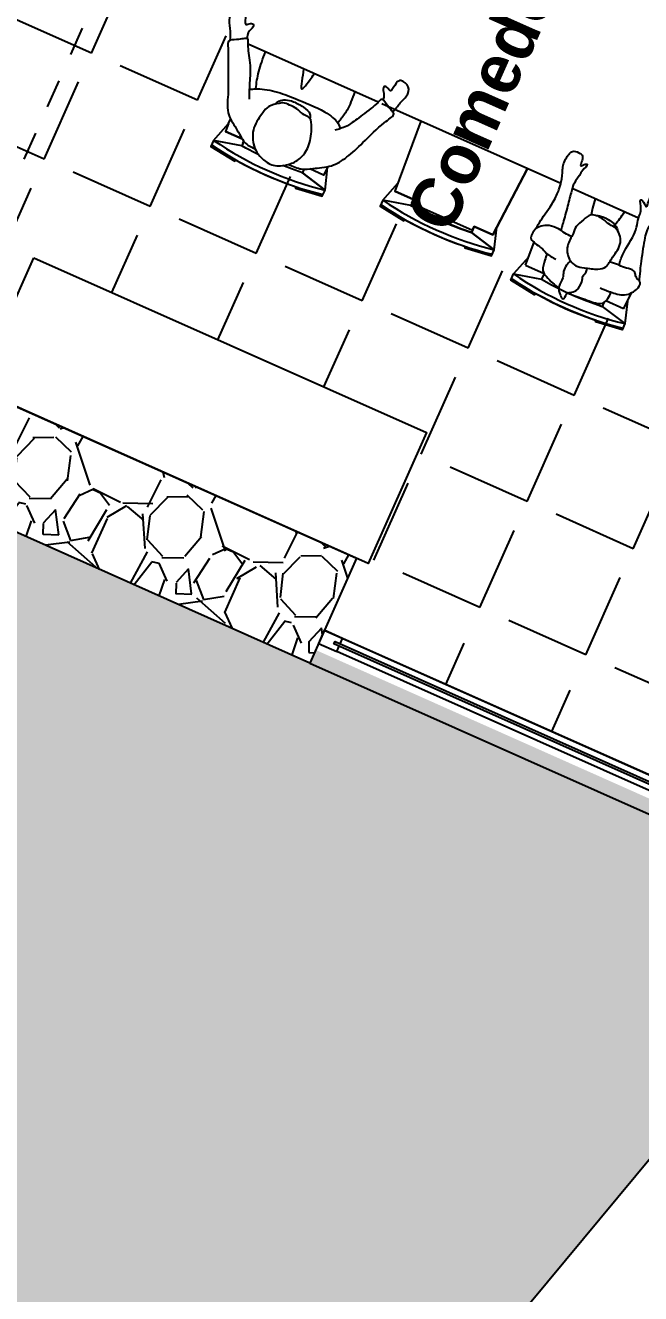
# Model space of a CAD drawing. Header units: millimetres. Extents: x 525387 to 527545, y 2235066 to 2235448.
# Drawn here: x 525549.319 to 525551.466, y 2235244.598 to 2235249.022 of the extents above; entities that cross this region are included whole.
import ezdxf

# ---------------------------------------------------------------- set-up
doc = ezdxf.new("R2010")
doc.units = ezdxf.units.MM
doc.linetypes.add('CONTINUA', pattern=[0])
doc.linetypes.add('JIS_02_1.0', pattern=[2, 1, -1])
for name, color, linetype in [('auxiliar', 6, 'Continuous'), ('muebles', 2, 'Continuous'), ('pie de plano', 7, 'Continuous'), ('PISOS', 7, 'Continuous'), ('ventanas', 3, 'Continuous')]:
    doc.layers.add(name, color=color, linetype=linetype)
doc.layers.add('jardin', color=72, linetype='Continuous', lineweight=5)
doc.layers.add('muro', color=5, linetype='Continuous', lineweight=35)
doc.styles.add('ARIAL', font='ariali.ttf')

# ---------------------------------------------------------------- blocks, each defined once
blk = doc.blocks.new('CAB 5 REC')
at = {"layer": 'muro', "linetype": 'Continuous', "lineweight": -3}
h = blk.add_hatch(dxfattribs=at)
h.set_pattern_fill('GRAVEL', color=41, scale=0.02)
h.set_pattern_definition([(228.0127875, (-1387.913934386743, -52.61319671105593), (-4.064000000319163, -4.571999999716358), [0.06834428800000002, -6.766096727913001]), (184.969741, (-1387.959654386737, -52.66399671090767), (6.095999997588102, 0.5080000289395848), [0.1172809439999997, -11.61080977870476]), (132.5104471, (-1388.076494386711, -52.67415671097115), (5.080000002145499, -5.587999998049193), [0.08269630400000003, -8.18694455882]), (267.273689, (-1388.274614386726, -52.80115671083331), (0.508000001063945, 10.15999999994663), [0.1068009039999997, -10.57328748514756]), (292.83365418, (-1388.279694386758, -52.90783671103418), (-2.540000000212682, 6.095999999911093), [0.1047267399999997, -10.36796154906876]), (357.2736889999999, (-1388.239054386737, -53.00435671070591), (-10.15999999994663, 0.5080000010639457), [0.1068009039999997, -10.57328748514756]), (37.69424047, (-1388.132374386711, -53.00943671073765), (-6.60399999970718, -5.080000000380084), [0.141238732, -13.9826230628494]), (72.25532837, (-1388.020614386711, -52.92307671066374), (3.556000000955859, 11.17599999969577), [0.133343904, -13.201051320381]), (121.42956562, (-1387.979974386748, -52.79607671080157), (-4.064000000576625, 6.603999999645205), [0.1071626, -10.6091091397424]), (175.2363583, (-1388.035854386748, -52.70463671069592), (5.587999999919906, -0.5080000008778514), [0.1223426559999997, -5.994787389999982]), (222.3974378, (-1388.157774386753, -52.69447671063244), (-6.095999999804933, -5.5880000002128), [0.158215584, -15.6633545024354]), (138.81407483, (-1387.771694386727, -52.80623671086505), (-3.555999999786702, 3.048000000247837), [0.054000908, -5.346113164868801]), (171.4692344, (-1387.812334386748, -52.77067671064287), (6.604000000177932, -1.015999998847469), [0.102736396, -10.170927799408]), (225, (-1387.913934386743, -52.75543671101332), (-7.105427357601003e-17, -0.508000000000048), [0.07184186800000002, -0.6465786216856001]), (203.19859051, (-1387.949494386732, -52.69447671063244), (2.540000000069218, 1.015999999821867), [0.03868826399999985, -3.830124473778791]), (291.80140949, (-1387.985054386721, -52.70971671072766), (-0.5080000001062992, 1.523999999964575), [0.05471312400000002, -2.680950598]), (30.96375653, (-1387.964734386711, -52.76051671104506), (1.524000000037277, 1.015999999944225), [0.08886393199999972, -2.873259630581991]), (161.56505118, (-1387.888534386759, -52.7147967107594), (1.016000000026517, -0.5079999999467508), [0.06425742800000002, -1.5421796233656]), (16.389540334, (-1388.279694386758, -52.70971671072766), (5.08000000000003, 1.524000000000049), [0.09001760000000003, -8.911765334507802]), (70.34617594, (-1388.193334386742, -52.68431671103463), (-2.032000000185863, -5.587999999934083), [0.075519788, -7.476443135640001]), (293.19859051, (-1387.888534386759, -52.61319671105593), (-1.015999999822653, 2.540000000071057), [0.07737601999999971, -3.79143671777879]), (343.6104596700001, (-1387.858054386743, -52.68431671103463), (-5.080000000106459, 1.523999999644572), [0.09001759999999973, -8.911765334507962]), (339.44395478, (-1388.279694386758, -53.02467671083286), (-2.539999999999973, 1.016000000000042), [0.0868070399999997, -4.253546862621183]), (294.7751406, (-1388.198414386716, -53.0551567110233), (-2.540000003023386, 5.587999998625452), [0.072734424, -7.200718676144002]), (66.80140949, (-1387.883454386727, -53.12119671097025), (1.01599999984046, 2.540000000063861), [0.07737602000000002, -3.7914367177788]), (17.35402464, (-1387.852974386711, -53.05007671099156), (-6.603999999868606, -2.032000000426493), [0.08515654800000004, -8.430475196040002]), (69.44395478, (-1388.132374386711, -53.12119671097025), (-1.016000000017692, -2.539999999992927), [0.04340352, -4.296950382621201]), (101.309932474, (-1387.913934386743, -53.12119671097025), (-0.50800000000008, 2.032000000000074), [0.02590292, -2.564398992905201]), (165.963756532, (-1387.919014386716, -53.09579671081156), (1.523999999999903, -0.507999999999973), [0.10472674, -1.9898109178138]), (186.00900596, (-1388.020614386711, -53.07039671065286), (5.079999999973075, 0.5080000002658708), [0.0970533999999997, -9.608272972667363]), (303.69006753, (-1387.964734386711, -52.80623671086505), (-0.5080000000705939, 1.015999999964741), [0.073264776, -1.758355271936]), (353.15722659, (-1387.924094386748, -52.86719671078026), (8.636000000053137, -1.015999999547879), [0.127911352, -12.6632018130062]), (60.9453959, (-1387.797094386711, -52.88243671087548), (-2.032000000055938, -3.555999999968051), [0.05230164800000001, -5.177878463622001]), (90, (-1387.771694386727, -52.83671671105549), (-0.5080000000000001, 0.5080000000000001), [0.03048000000000001, -0.4775200000000001]), (120.25643716, (-1388.030774386716, -53.0551567110233), (2.031999999751434, -3.55600000014196), [0.07057339200000001, -6.986788154640001]), (48.01278749999999, (-1388.066334386705, -52.99419671064243), (4.064000000335069, 4.571999999702042), [0.136688576, -6.697752439913001]), (0, (-1387.974894386716, -52.89259671093896), (0.5080000000000001, 0.5080000000000001), [0.13208, -0.3759200000000001]), (325.3048465, (-1387.842814386706, -52.89259671093896), (5.080000001924307, -3.555999997250916), [0.08032191200000001, -7.951863344828002]), (254.0546040999999, (-1387.776774386759, -52.93831671075895), (-0.5079999999645114, -2.03200000000895), [0.073965816, -3.624330007754401]), (207.64597536, (-1387.797094386711, -53.00943671073765), (-9.652000000354672, -5.079999999326152), [0.1204290199999997, -11.92249288458756]), (175.42607874, (-1387.903774386737, -53.06531671062112), (-6.603999999999767, 0.5079999999998956), [0.127405892, -12.613169291248])])
h.paths.add_polyline_path([(0, 3.350000000093132), (0.4000000000232831, 3.350000000093132), (0.4000000000232831, 1.725000000093132), (0, 1.725000000093132)])
at = {"layer": 'auxiliar', "linetype": 'JIS_02_1.0', "lineweight": -3, "ltscale": 0.1}
blk.add_line((0.4000000000232831, 3.350000000093132), (4.67000000004191, 3.350000000093132), dxfattribs=at)
at = {"layer": 'muebles', "lineweight": -3}
for p, q in [((1.492576283751987, 2.676042515784502), (1.505011435016058, 2.773075552657247)), ((1.52893370972015, 2.773076869547367), (1.505011435016058, 2.773075552657247)), ((1.574168860679492, 2.684400433674455), (1.574165393947624, 2.74737524241209)), ((1.492576283751987, 2.676042515784502), (1.498189843026921, 2.676042824983597)), ((1.560737243737094, 2.676046268083155), (1.569219207391143, 2.676046735141426)), ((1.49258905206807, 2.44410121999681), (1.498202611226588, 2.444101529195905)), ((1.49258905206807, 2.44410121999681), (1.505034886300564, 2.347069553099573)), ((1.560750011936761, 2.444104972295463), (1.56500003032852, 2.444105206057429)), ((1.574186015292071, 2.372777476906776), (1.57418307417538, 2.426204354502261)), ((1.505034886300564, 2.347069553099573), (1.52895716112107, 2.347070869989693)), ((1.542612874181941, 2.051772858481854), (1.555048025329597, 2.148805894888937)), ((1.578970300150104, 2.148807211779058), (1.555048025329597, 2.148805894888937)), ((1.884808878879994, 2.139190340880305), (1.624201984377578, 2.123105585109442)), ((1.624205910949968, 2.051777350250632), (1.624201984377578, 2.123105585109442)), ((1.542612874181941, 2.051772858481854), (1.54822643334046, 2.051773167680949)), ((1.610773834167048, 2.051776610780507), (1.624205910949968, 2.051777350250632)), ((1.610773834167048, 2.051776610780507), (1.610786602366716, 1.819835314527154)), ((1.542625642381608, 1.819831562694162), (1.548239201540127, 1.819831871427596)), ((1.542625642381608, 1.819831562694162), (1.555071476614103, 1.722799895796925)), ((1.610786602366716, 1.819835314527154), (1.624218679149635, 1.819836053997278)), ((1.624222605722025, 1.748507819138467), (1.624218679149635, 1.819836053997278)), ((1.884831269504502, 1.732451756019145), (1.624222605722025, 1.748507819138467))]:
    blk.add_line(p, q, dxfattribs=at)
at = {"layer": 'muebles', "linetype": 'Continuous', "lineweight": -3}
for p, q in [((1.603945993701927, 2.749213312286884), (1.620944722555578, 2.749213312286884)), ((1.603966817143373, 2.370942685753107), (1.60803200781811, 2.370942685753107)), ((1.604003407526761, 1.603368835058063), (1.528993751388043, 1.627240651287138)), ((1.574222807888873, 1.60153076518327), (1.659014601376839, 1.606760785914958)), ((1.574222807888873, 1.60153076518327), (1.574226734461263, 1.530202530324459)), ((1.574226734461263, 1.530202530324459), (1.551801117719151, 1.530201277229935)), ((1.566044211620465, 1.29826078331098), (1.551813887781464, 1.298260000068694)), ((1.57424342923332, 1.226932999677956), (1.574239720124751, 1.294311752077192)), ((1.6039825839689, 1.225098208524287), (1.528970300103538, 1.201234651729465)), ((1.57424342923332, 1.226932999677956), (1.637981147621758, 1.223006127867848))]:
    blk.add_line(p, q, dxfattribs=at)
at = {"layer": 'muebles', "lineweight": -3, "ltscale": 0.35}
blk.add_lwpolyline([(0.9000000000232831, 3.179690000135452), (0.9000000000232831, 1.679690000135452), (0.4000000000232831, 1.679690000135452), (0.4000000000232831, 3.179690000135452)], close=True, dxfattribs=at)
at = {"layer": 'muebles', "linetype": 'Continuous', "lineweight": -3}
for points in [[(1.884767750860192, 2.302201413083822), (1.884767750860192, 2.799155546352267)], [(1.884767750860192, 1.604566760361195), (1.884767750860192, 2.288638256024569)], [(1.884767750860192, 1.307774516753852), (1.884767750860192, 1.561403059866279)]]:
    blk.add_lwpolyline(points, dxfattribs=at)
at = {"layer": 'muebles', "lineweight": -3}
for points in [[(1.884767750860192, 2.302201413083822), (1.884767750860192, 2.799155546352267)], [(1.884767750860192, 1.307774516753852), (1.884767750860192, 1.561403059866279)]]:
    blk.add_lwpolyline(points, dxfattribs=at)
at = {"layer": 'muebles', "lineweight": -3, "flags": 128}
for points in [[(1.546980081242509, 2.60881956666708), (1.547316371230409, 2.618783274199814), (1.550179919693619, 2.659680007956922), (1.551743705640547, 2.676045773085207), (1.52893370972015, 2.773076869547367), (1.505011435016058, 2.773075552657247), (1.492576283751987, 2.676042515784502), (1.498189843026921, 2.676042824983597), (1.496575097669847, 2.657973032910377), (1.494368251995184, 2.625596455764025), (1.492649131687358, 2.57277161674574), (1.4932554976549, 2.51994690624997), (1.4958046405809, 2.472234374377877), (1.498202611226588, 2.444101529195905), (1.49258905206807, 2.44410121999681), (1.505034886300564, 2.347069553099573), (1.52895716112107, 2.347070869989693), (1.551756473840214, 2.444104477297515), (1.54834789223969, 2.484165434725583), (1.546911406796426, 2.516397947445512)], [(1.569219207391143, 2.676046735141426), (1.551743705640547, 2.676045773085207), (1.52893370972015, 2.773076869547367), (1.603945993701927, 2.749213312286884), (1.574165393947624, 2.74737524241209), (1.574168860679492, 2.684400433674455)], [(1.56500003032852, 2.444105206057429), (1.551756473840214, 2.444104477297515), (1.52895716112107, 2.347070869989693), (1.603966817143373, 2.370942685753107), (1.574186015292071, 2.372777476906776), (1.57418307417538, 2.426204354502261)], [(1.884808879462071, 2.13918001158163), (1.624201984377578, 2.123105585109442), (1.624205910949968, 2.051777350250632), (1.610773834167048, 2.051776610780507), (1.610786602366716, 1.819835314527154), (1.624218679149635, 1.819836053997278), (1.624222605722025, 1.748507819138467), (1.884831269504502, 1.732451756019145)]]:
    blk.add_lwpolyline(points, dxfattribs=at)
for points in [[(1.578970300150104, 2.148807211779058), (1.555048025329597, 2.148805894888937), (1.542612874181941, 2.051772858481854), (1.54822643334046, 2.051773167680949), (1.546611687983386, 2.033703375607729), (1.544404842425138, 2.001326797995716), (1.542685722000897, 1.948501959443092), (1.543292087968439, 1.895677248947322), (1.545841231010854, 1.847964717075229), (1.548239201540127, 1.819831871427596), (1.542625642381608, 1.819831562694162), (1.555071476614103, 1.722799895796925), (1.578993751434609, 1.722801212687045), (1.601793064153753, 1.819834819529206), (1.598384482553229, 1.859895777422935), (1.596106223994866, 1.911016372032464), (1.595972638693638, 1.953616964630783), (1.597352961543947, 1.994513616897166), (1.600216510007158, 2.035410350654274), (1.601780295954086, 2.051776115782559)], [(1.653982584015466, 2.124943654984236), (1.624201984377578, 2.123105585109442), (1.624205910949968, 2.051777350250632), (1.601780295954086, 2.051776115782559), (1.578970300150104, 2.148807211779058)], [(1.624218679149635, 1.819836053997278), (1.601793064153753, 1.819834819529206), (1.578993751434609, 1.722801212687045), (1.654003407573327, 1.746673028450459), (1.624222605722025, 1.748507819138467)], [(1.528970300103538, 1.201234651729465), (1.505048025283031, 1.201235968619585), (1.492612874135375, 1.298269005026668), (1.498226433410309, 1.298268695827574), (1.496611688053235, 1.316338487900794), (1.494404842378572, 1.348715065047145), (1.492685722070746, 1.40153990406543), (1.493292088038288, 1.4543646145612), (1.495841230964288, 1.502077146433294), (1.498239201609977, 1.530209992080927), (1.492625642335042, 1.53021030081436), (1.505071476683952, 1.627241967711598), (1.528993751504458, 1.627240650821477), (1.551793064223602, 1.530207043979317), (1.548384482623078, 1.490146086085588), (1.5461062239483, 1.439025491476059), (1.545972638647072, 1.396424898412079), (1.547352961613797, 1.355528246611357), (1.550216510077007, 1.314631512854248), (1.55178029590752, 1.298265747725964)]]:
    blk.add_lwpolyline(points, close=True, dxfattribs=at)
at = {"layer": 'muebles', "lineweight": -3}
for centre, radius, start, end in [((2.693309612455778, 2.560137967113405), 1.200726946396528, 169.7850894537704, 190.2212187313531), ((2.693309612455778, 2.560137967113405), 1.183686706396494, 169.6363766411495, 190.3699315332656), ((2.743346202769317, 1.935868309810758), 1.200726946396528, 169.7850894537704, 190.2212187313531), ((2.743346202769317, 1.935868309810758), 1.183686706396494, 169.6363766411495, 190.3699315332656), ((2.72839953226503, 1.935867486987263), 1.132565986396444, 174.1259730746785, 185.8803351058427), ((2.693346202722751, 1.414173553697765), 1.200726946396528, 169.7787812686469, 190.2149105462295), ((2.693346202722751, 1.414173553697765), 1.183686706396494, 169.6300684667344, 190.3636233588505)]:
    blk.add_arc(centre, radius, start, end, dxfattribs=at)
for points, knots in [([(1.871604880318046, 2.862068692687899), (1.881310656899586, 2.865522333886474), (1.901363280019723, 2.872753761708736), (1.934025169932283, 2.896095119882375), (1.970785271027125, 2.901228589937091), (1.990588206797838, 2.863393234554678), (1.976542113232426, 2.847853293642402), (1.933413087506779, 2.837278912309557), (1.956620285753161, 2.822945788037032), (1.95661889272742, 2.805333890020847), (1.934666556655429, 2.811175089329481), (1.922757232212462, 2.8169962069951), (1.907794214203022, 2.814151144120842), (1.901306091807783, 2.811372865457088)], [0.01181502239115784, 0.01181502239115784, 0.01181502239115784, 0.01181502239115784, 0.3243290914463403, 0.654038284269737, 0.9800887906453177, 1.313059642118888, 1.562526201424516, 1.890179081532209, 2.123216847386098, 2.319335480961262, 2.559559402082812, 2.784920122316572, 3.021417812852759, 3.021417812852759, 3.021417812852759, 3.021417812852759]), ([(1.758016462088563, 2.736757073551416), (1.773717608652078, 2.742360819131136), (1.827321613207459, 2.761957124806941), (1.869959670002572, 2.795465375296772), (1.905200180597603, 2.806206775829196), (1.898859650013037, 2.815728987101465), (1.894239042652771, 2.824007106013596), (1.88206179253757, 2.841828336473554), (1.868530188105069, 2.87405830482021), (1.841010526171885, 2.853723348584026), (1.7729371531168, 2.828762355260551), (1.706796507001854, 2.793131893035024), (1.632389987586066, 2.773616117890924), (1.60114912991412, 2.717149373143911), (1.561862948583439, 2.673299184069037), (1.561115851392969, 2.64625400910154), (1.560801299056038, 2.62899084109813)], [0, 0, 0, 0, 0.4255994481896627, 0.8882607294155818, 1.192704937324794, 1.342170682560148, 1.518303691570655, 1.792313997028026, 2.095158650432156, 2.380371568946291, 2.872043252467639, 3.380911381483055, 3.86834696174984, 4.320719578932903, 4.747346549560505, 5.124413351332524, 5.124413351332524, 5.124413351332524, 5.124413351332524]), ([(1.71163286594674, 2.716927177272737), (1.716393784270622, 2.719096296466887), (1.725925717270002, 2.723413613624871), (1.747260866570286, 2.73245489411056), (1.758016462088563, 2.736757073551416)], [-0.5645862270433196, -0.5645862270433196, -0.5645862270433196, -0.5645862270433196, -0.3376637689164945, 0, 0, 0, 0]), ([(1.743789580534212, 2.730927038472146), (1.74578995257616, 2.722672662232071), (1.756507060839795, 2.71278060413897), (1.775619489140809, 2.642338046338409), (1.777612094767392, 2.573445480782539), (1.783014724962413, 2.462066281121224), (1.765095483278856, 2.40260474011302), (1.7548881189432, 2.394925568718463), (1.747271214495413, 2.384605881758034)], [0, 0, 0, 0, 0.2649497858514454, 0.7367122350269572, 1.232942427760139, 1.839726036246399, 2.285966441367921, 2.541749591068652, 2.541749591068652, 2.541749591068652, 2.541749591068652]), ([(1.753446550224908, 2.711670897901058), (1.773868538090028, 2.718238018918782), (1.803651297115721, 2.72684881882742), (1.858999488642439, 2.732349557802081), (1.884767750860192, 2.733711950946599)], [0.003944927619440511, 0.003944927619440511, 0.003944927619440511, 0.003944927619440511, 0.4446232256244506, 0.8300271681230373, 0.8300271681230373, 0.8300271681230373, 0.8300271681230373]), ([(1.552622664370574, 2.618390364572406), (1.558299971395172, 2.62697690539062), (1.573444782523438, 2.643505900166929), (1.625121169374324, 2.669791635591537), (1.686655042227358, 2.654816486872733), (1.716226499993354, 2.649969219695777), (1.74056553223636, 2.615936392918229), (1.750861303997226, 2.601963300257921), (1.749162331456318, 2.544266043230891), (1.737267720280215, 2.528857708908617), (1.741656039841473, 2.49416641658172), (1.707531165331602, 2.477377696894109), (1.650695080403239, 2.457506330218166), (1.59672882698942, 2.466960238292813), (1.56091686070431, 2.493531335145235), (1.529766520485282, 2.540240142960101), (1.535868574865162, 2.58657144755125), (1.546639989712276, 2.609341976232827), (1.552622664370574, 2.618390364572406)], [0, 0, 0, 0, 0.3283394912011582, 0.7639612668489152, 1.221920493048184, 1.54180572028943, 1.899415218420127, 2.155151847500631, 2.58187099542954, 2.847084539609174, 3.158909596278496, 3.497754979824026, 3.954169889676506, 4.377581498321829, 4.764041989437939, 5.190581992473346, 5.581258833911105, 5.927258861675762, 5.927258861675762, 5.927258861675762, 5.927258861675762]), ([(1.730707249836996, 2.629273693542928), (1.736285861581564, 2.627156825736165), (1.749092734069563, 2.619944385252893), (1.762054718681611, 2.601205775514245), (1.767100078985095, 2.572469377890229), (1.763969380524941, 2.534899830352515), (1.754523147596046, 2.502407427411526), (1.740741461166181, 2.498469188809395), (1.735900905448943, 2.497946295887232)], [0.09511017178806917, 0.09511017178806917, 0.09511017178806917, 0.09511017178806917, 0.2972892633613599, 0.5844327378734174, 0.8953964741321543, 1.261740021713738, 1.600833871335293, 1.777868582774015, 1.777868582774015, 1.777868582774015, 1.777868582774015]), ([(1.884767750860192, 2.588199495337903), (1.869745402014814, 2.58375432388857), (1.84316916053649, 2.574678034055978), (1.810437596752308, 2.567777006886899), (1.82932569924742, 2.557998543139547), (1.851205589715391, 2.552960005123168), (1.875851930468343, 2.548158027231693), (1.884767750860192, 2.546366408932954)], [5.253276961683066, 5.253276961683066, 5.253276961683066, 5.253276961683066, 5.565159900813966, 5.862614472130555, 6.050495226298254, 6.389012345773883, 6.560977723482068, 6.560977723482068, 6.560977723482068, 6.560977723482068]), ([(1.558400962268934, 2.500648602843285), (1.558286284678616, 2.482245538849384), (1.559783327276818, 2.447024760767817), (1.581079590716399, 2.417173211928457), (1.611909572966397, 2.356890055816621), (1.665552804246545, 2.322585228830576), (1.733320602681488, 2.292671720962971), (1.823210645932704, 2.260577340610325), (1.866030745324679, 2.228716033510864), (1.876676236395724, 2.245492255780846), (1.884091944200918, 2.265949722379446), (1.904390794690698, 2.296048220712692), (1.884243107284419, 2.301058647222817), (1.827987566241063, 2.329836968332529), (1.782043210580014, 2.356804458424449), (1.766527373227291, 2.365768295247108), (1.763092286419123, 2.368872520979494)], [6.263987976818923, 6.263987976818923, 6.263987976818923, 6.263987976818923, 6.590827477168199, 6.957133094385799, 7.418200913655895, 7.869299758194249, 8.366839070204518, 8.941449253790191, 9.321843035937311, 9.526423372112555, 9.811479055644387, 10.12407827075832, 10.33081364153621, 10.7934644066575, 11.23368142865352, 11.44451960178699, 11.44451960178699, 11.44451960178699, 11.44451960178699]), ([(1.763092286419123, 2.368872520979494), (1.757503503933549, 2.373979034367949), (1.746774438186549, 2.384691538289189), (1.737633637967519, 2.395492620300502), (1.733280245563947, 2.401058370247483)], [11.44451960178699, 11.44451960178699, 11.44451960178699, 11.44451960178699, 11.71748803546684, 11.98120782780302, 11.98120782780302, 11.98120782780302, 11.98120782780302]), ([(1.884767750860192, 2.391981889959425), (1.857215371332131, 2.390179583802819), (1.816337630618364, 2.387118055019528), (1.778099385672249, 2.397779908962548), (1.767520139808767, 2.399811453651637), (1.760399128892459, 2.400942675769329)], [12.32861883282614, 12.32861883282614, 12.32861883282614, 12.32861883282614, 12.78585480946525, 13.13874413488718, 13.36053564497094, 13.36053564497094, 13.36053564497094, 13.36053564497094]), ([(1.874213917180896, 2.242167563643306), (1.894955291529186, 2.234819164033979), (1.915106769534759, 2.232493813149631), (1.943294090568088, 2.217205247841775), (1.980184632237069, 2.22129737213254), (1.990043529076502, 2.262848215177655), (1.972598432330415, 2.274443520233035), (1.928193724015728, 2.274053290020674), (1.947148600942455, 2.293667701538652), (1.942803223151714, 2.310735116247088), (1.922969879000448, 2.29965977743268), (1.914051225408912, 2.292088630609214), (1.902817700174637, 2.290631008334458), (1.89814931654837, 2.290655717719346)], [0.0388387691161006, 0.0388387691161006, 0.0388387691161006, 0.0388387691161006, 0.3243290914463403, 0.654038284269737, 0.9800887906453177, 1.313059642118888, 1.562526201424516, 1.890179081532209, 2.123216847386098, 2.319335480961262, 2.559559402082812, 2.784920122316572, 2.938956686154151, 2.938956686154151, 2.938956686154151, 2.938956686154151]), ([(1.731404278893024, 1.4947439879179), (1.731025566696189, 1.503733128774911), (1.730942989001051, 1.522242902778089), (1.738154473248869, 1.547805654350668), (1.736376000568271, 1.583335937932134), (1.720849063945934, 1.607024350203574), (1.706701014074497, 1.622374577913433), (1.683119092718698, 1.625125417485833), (1.659530371311121, 1.624804386403412), (1.654512114124373, 1.57562570925802), (1.639850565348752, 1.552677209489048), (1.636289982474409, 1.526053819339722), (1.635793935973197, 1.513369442429394)], [0, 0, 0, 0, 0.3074123717600933, 0.6136915369991542, 0.9616586797377983, 1.273855218743643, 1.536769150679271, 1.82040906484426, 2.075306240232701, 2.463856748420259, 2.785260890896268, 3.150409962337965, 3.150409962337965, 3.150409962337965, 3.150409962337965]), ([(1.705404808628373, 1.620177496224642), (1.716572041856125, 1.619075989816338), (1.738742602872662, 1.617606363724917), (1.814250822295435, 1.600464490242302), (1.861338184215128, 1.601316873915493), (1.88996237993706, 1.604324939660728), (1.930474376073107, 1.618579965550452), (1.949754921719432, 1.624418847728521), (1.9742025884334, 1.624522655736655), (1.991683131316677, 1.619092122185975), (2.005481259198859, 1.615443458780646), (2.010596041334793, 1.59019545186311), (2.003944034222513, 1.571228037588298), (1.98474106262438, 1.569119647145271), (1.962460244772956, 1.567221370059997), (1.979153301217593, 1.558912076056004), (1.987919242936186, 1.54077662108466), (1.955389008740894, 1.55613427516073), (1.937027543317527, 1.555045604240149), (1.904131683055311, 1.564831246156245), (1.868717379053123, 1.558934302534908), (1.815583900082856, 1.549791747704148), (1.757712557795458, 1.540942297782749), (1.742418364272453, 1.539004926104099), (1.735028326627798, 1.538061577826738)], [0, 0, 0, 0, 0.3433157636183508, 0.862180353195682, 1.269506982186894, 1.587776464093584, 1.96962329880959, 2.240784507660246, 2.52732042512052, 2.781221844157957, 2.989798858667577, 3.276334776127875, 3.525122192618486, 3.787108128927963, 4.01265871611136, 4.221946395139112, 4.421606102947418, 4.719520219735667, 4.994280705761374, 5.327376224327873, 5.680624407605843, 6.124025312775523, 6.574209931877094, 6.853945675599253, 6.853945675599253, 6.853945675599253, 6.853945675599253]), ([(1.641134212259203, 1.54912686906755), (1.633285489166155, 1.548934738151729), (1.618509167805314, 1.547182506415993), (1.578804490505718, 1.542799192946404), (1.567058796761557, 1.51745389169082), (1.556422231136821, 1.494464032817632), (1.550708257011138, 1.472583573777229), (1.548944947542623, 1.463237813673913)], [0, 0, 0, 0, 0.2871668164711466, 0.64522866241231, 0.940852589245647, 1.272504775899794, 1.496889582001616, 1.496889582001616, 1.496889582001616, 1.496889582001616]), ([(1.65150948963128, 1.463707645889372), (1.645462312386371, 1.466781695373356), (1.632700323709287, 1.471410271711648), (1.606769422302023, 1.472775091882795), (1.587044784100726, 1.46156160114333), (1.55513172771316, 1.467191790230572), (1.539281084085815, 1.459007396828383), (1.529467913787812, 1.449337528087199), (1.511372743872926, 1.429815424140543), (1.542748243315145, 1.431481632404029), (1.551468200050294, 1.420296450145543), (1.563388462760486, 1.399289400316775), (1.601512123714201, 1.395883043296635), (1.620799953001551, 1.405549688264728), (1.639456525095738, 1.395961539354175), (1.647837634198368, 1.399987084325403), (1.651560568832792, 1.401837362907827)], [0, 0, 0, 0, 0.2669328050577168, 0.5600759195865086, 0.8407455507568542, 1.169603380136043, 1.409425031695265, 1.643605262187661, 1.884552288021484, 2.155541227637587, 2.378660375600731, 2.656315761932386, 3.008477750128263, 3.280986597572291, 3.534068780334179, 3.743036572555922, 3.743036572555922, 3.743036572555922, 3.743036572555922]), ([(1.65150948963128, 1.463707645889372), (1.6557527910918, 1.470775706227869), (1.66767892241478, 1.483361038845032), (1.696306791040115, 1.499287512619048), (1.741819310816936, 1.492224968969822), (1.769995915470645, 1.49825908895582), (1.800334182567894, 1.480030807666481), (1.834520136704668, 1.467409704811871), (1.833474721875973, 1.418726543430239), (1.820510512683541, 1.390899736434221), (1.824796457891352, 1.362950811628252), (1.781772671733052, 1.319595764391124), (1.72498288739007, 1.337226622737944), (1.681337181595154, 1.338414827361703), (1.662127724150196, 1.36442348966375), (1.649195546633564, 1.409977757371962), (1.641191886039451, 1.439301471691579), (1.647263605729677, 1.456635284237564), (1.65150948963128, 1.463707645889372)], [0, 0, 0, 0, 0.2943913602019894, 0.6262628142455294, 1.022308744445039, 1.335664101962967, 1.679766592927406, 2.018386832580755, 2.405111096614189, 2.733064692962617, 3.032353570120761, 3.455642125569852, 3.904010497750265, 4.283625931433893, 4.602037234162376, 5.010252331611747, 5.336418648369406, 5.630989169640389, 5.630989169640389, 5.630989169640389, 5.630989169640389]), ([(1.884767750860192, 1.473063209094107), (1.873268874711357, 1.471699149813503), (1.853302067960612, 1.469293769914657), (1.835018756100908, 1.465281884651631), (1.827282902202569, 1.463325364049524)], [5.06895026799617, 5.06895026799617, 5.06895026799617, 5.06895026799617, 5.282677194599985, 5.445989951181548, 5.445989951181548, 5.445989951181548, 5.445989951181548]), ([(1.545517794671468, 1.426575324032456), (1.54561641800683, 1.40919516608119), (1.550475484575145, 1.371476564090699), (1.551082901423797, 1.311720565427095), (1.56872720271349, 1.293488794006407), (1.59795734740328, 1.289344056509435), (1.605661494890228, 1.290586094371974), (1.609519820893183, 1.291256992612034)], [1.780028223637529, 1.780028223637529, 1.780028223637529, 1.780028223637529, 2.178784070648085, 2.639667819570157, 2.920406402872283, 3.230361106542354, 3.433177605925306, 3.433177605925306, 3.433177605925306, 3.433177605925306]), ([(1.607579837553203, 1.331477368250489), (1.607472798554227, 1.320512672420591), (1.608551594777964, 1.299471542239189), (1.613342848722823, 1.249338703695685), (1.631950561422855, 1.226860426366329), (1.652565070311539, 1.211789469700307), (1.685319209937006, 1.204393161460757), (1.689510799944401, 1.233044325374067), (1.704661232070066, 1.238124172203243), (1.714437837945297, 1.255173886194825), (1.704034295980819, 1.282700383104384), (1.70888919965364, 1.309220002032816), (1.704937285627238, 1.328599011525512), (1.702625062898733, 1.337995426729321)], [0, 0, 0, 0, 0.3393738320375116, 0.7524613236242785, 1.065157858688977, 1.368515835929589, 1.67348614298017, 1.952432778866628, 2.17838104714822, 2.421107196317422, 2.733566532522325, 3.041242764500955, 3.360054199612759, 3.360054199612759, 3.360054199612759, 3.360054199612759]), ([(1.706970784231089, 1.303018571343273), (1.720991423702799, 1.304959961678833), (1.747733463882469, 1.310298780910671), (1.833674472873099, 1.294035792350769), (1.866714629111812, 1.305033921264112), (1.896435897098854, 1.309905112721026), (1.915197017835453, 1.308031481690705), (1.953915322665125, 1.339096553158015), (1.940813863417134, 1.307168158702552), (1.924975919886492, 1.296974431723356), (1.953142224112526, 1.298821588978171), (1.970990749192424, 1.301853214390576), (1.988906758022495, 1.290280145127326), (1.980184809188358, 1.268147143069655), (1.977848108741455, 1.251237444579601), (1.915675458498299, 1.251210040412843), (1.884056193521246, 1.261172494851053), (1.850844281027094, 1.264549111481756), (1.82068147265818, 1.257364755962044), (1.742208690033294, 1.236779708880931), (1.702520756050944, 1.222607200499624), (1.691185125731863, 1.21919584646821), (1.686177606577985, 1.217625064309686)], [0, 0, 0, 0, 0.3855809733923783, 0.9289449691692996, 1.284072358187951, 1.592557001862232, 1.867317487887912, 2.203946485858682, 2.468790152725566, 2.673522573330676, 2.932838789473355, 3.203462966840743, 3.44172145173003, 3.712114490799181, 3.930447835846172, 4.371134116700107, 4.732852090047588, 5.056314907434607, 5.39006872075049, 5.927216542837023, 6.312841827553781, 6.547627159986549, 6.547627159986549, 6.547627159986549, 6.547627159986549])]:
    blk.add_open_spline(points, degree=3, knots=knots, dxfattribs=at)
for points in [[(1.83233139035292, 1.448115197010338), (1.83968937874306, 1.430181382223964), (1.836433417745866, 1.397703056689352), (1.832879861816764, 1.380934343207628), (1.826281842542812, 1.362741732504219), (1.813380113686435, 1.354848488699645)], [(1.829813491087407, 1.373400828801095), (1.847921625361778, 1.368647027760744), (1.866162176243961, 1.364503550808877), (1.884767750860192, 1.361684384290129)]]:
    blk.add_open_spline(points, degree=3, dxfattribs=at)
at = {"layer": 'muro', "color": 3, "linetype": 'Continuous', "lineweight": -3}
for p, q in [((0, 1.725000000093132), (0, 0)), ((0.125, 1.725000000093132), (0.125, 0.1000000000931323))]:
    blk.add_line(p, q, dxfattribs=at)
at = {"layer": 'muro', "linetype": 'Continuous', "lineweight": -3}
blk.add_lwpolyline([(0, 3.350000000093132), (0.4000000000232831, 3.350000000093132), (0.4000000000232831, 1.725000000093132), (0, 1.725000000093132)], close=True, dxfattribs=at)
at = {"layer": 'PISOS', "color": 41, "linetype": 'Continuous', "lineweight": -3}
for p, q in [((1.228593528387137, 3.286743289325386), (1.228593528387137, 3.581383289303631)), ((1.633723528357223, 3.286743289325386), (1.633723528357223, 3.581383289303631)), ((0.8234635284170508, 3.286743289325386), (1.118103528395295, 3.286743289325386)), ((1.228593528387137, 3.286743289325386), (1.523233528365381, 3.286743289325386)), ((1.633723528357223, 3.286743289325386), (1.879897743230686, 3.286743289325386)), ((1.228593528387137, 2.881613289006054), (1.228593528387137, 3.176253288984299)), ((1.633723528357223, 2.881613289006054), (1.633723528357223, 3.176253288984299)), ((0.9000000000232831, 2.881613289006054), (1.118103528395295, 2.881613289006054)), ((1.228593528387137, 2.881613289006054), (1.523233528365381, 2.881613289006054)), ((1.633723528357223, 2.881613289006054), (1.879897743230686, 2.881613289006054)), ((1.228593528387137, 2.476483289152384), (1.228593528387137, 2.771123289130628)), ((0.9000000000232831, 2.476483289152384), (1.118103528395295, 2.476483289152384)), ((1.228593528387137, 2.476483289152384), (1.523233528365381, 2.476483289152384)), ((1.228593528387137, 2.071353289298713), (1.228593528387137, 2.365993289276958)), ((0.9000000000232831, 2.071353289298713), (1.118103528395295, 2.071353289298713)), ((1.228593528387137, 2.071353289298713), (1.523233528365381, 2.071353289298713)), ((1.228593528387137, 1.666223288979381), (1.228593528387137, 1.960863288957626)), ((0.4183335283305496, 1.666223288979381), (0.7129735283087939, 1.666223288979381)), ((0.8234635284170508, 1.666223288979381), (1.118103528395295, 1.666223288979381)), ((1.228593528387137, 1.666223288979381), (1.523233528365381, 1.666223288979381)), ((0.4183335283305496, 1.261093289125711), (0.4183335283305496, 1.555733289103955)), ((0.8234635284170508, 1.261093289125711), (0.8234635284170508, 1.555733289103955)), ((1.228593528387137, 1.261093289125711), (1.228593528387137, 1.555733289103955)), ((0.1250037060817704, 1.261093289125711), (0.2828449521912262, 1.261093289125711)), ((0.4183335283305496, 1.261093289125711), (0.7129735283087939, 1.261093289125711)), ((0.8234635284170508, 1.261093289125711), (1.118103528395295, 1.261093289125711)), ((1.228593528387137, 1.261093289125711), (1.523233528365381, 1.261093289125711)), ((0.4183335283305496, 0.8559632892720401), (0.4183335283305496, 1.150603289250284)), ((0.8234635284170508, 0.8559632892720401), (0.8234635284170508, 1.150603289250284)), ((1.228593528387137, 0.8559632892720401), (1.228593528387137, 1.150603289250284)), ((0.1250032457755879, 0.8559632892720401), (0.2828449521912262, 0.8559632892720401)), ((0.4183335283305496, 0.8559632892720401), (0.7129735283087939, 0.8559632892720401)), ((0.8234635284170508, 0.8559632892720401), (1.118103528395295, 0.8559632892720401)), ((0.4183335283305496, 0.4508332889527082), (0.4183335283305496, 0.7454732889309525))]:
    blk.add_line(p, q, dxfattribs=at)
at = {"layer": 'ventanas', "color": 2, "linetype": 'Continuous', "lineweight": -3}
for p, q in [((0.0750043293228373, 0.1199999996460974), (0.0750045117456466, 1.65499724727124)), ((0.1250009518116713, 0.1200000001117587), (0.1250011342344806, 1.654997247736901))]:
    blk.add_line(p, q, dxfattribs=at)
at = {"layer": 'ventanas', "color": 2, "linetype": 'CONTINUA', "lineweight": -3, "flags": 128}
blk.add_lwpolyline([(0.09500198683235794, 1.675001577474177), (0.1050019868416712, 1.675002127885818), (0.105003087897785, 1.655002127867192), (0.1250030877999961, 1.655003229156137), (0.1250003353925422, 1.725000000093132), (0.07500033546239138, 1.724997247569263), (0.07500308786984533, 1.655000476632267), (0.09500308788847178, 1.65500157745555)], close=True, dxfattribs=at)
at = {"layer": 'ventanas', "color": 2, "linetype": 'Continuous', "lineweight": -3, "flags": 128}
blk.add_lwpolyline([(0.1050034107174724, 1.674998898990452), (0.1049506020499393, 0.1000044038519263), (0.09495060204062611, 0.1000038534402847), (0.09500341070815921, 1.674998348578811)], close=True, dxfattribs=at)
at = {"layer": 'pie de plano', "lineweight": -3, "insert": (2.588794133393094, 1.881311030127108), "char_height": 0.175, "width": 1.519722237731585, "attachment_point": 9, "style": 'ARIAL'}
blk.add_mtext('{\\fCentury Gothic|b1|i0|c0|p34;Comedor}', dxfattribs=at)

msp = doc.modelspace()

# ---------------------------------------------------------------- hatches: boundary and pattern name
at = {"layer": 'jardin'}
h = msp.add_hatch(dxfattribs=at)
h.set_pattern_fill('GRASS', color=72, scale=0.025)
h.set_pattern_definition([(90, (-1981.939004174666, -211.1523106675595), (-0.449012806, 0.449012806), [0.1190625, -0.778963112]), (45, (-1981.939004174666, -211.1523106675595), (-0.4490128060534577, 0.4490128060534577), [0.1190625, -0.5159375]), (135, (-1981.939004174666, -211.1523106675595), (-0.4490128060534577, -0.4490128060534576), [0.1190625, -0.5159375])])
edge = h.paths.add_edge_path()
edge.add_arc((525534.33198444, 2235264.983090983), 12.33508611799965, 300.9244770434759, 326.93233478440294, ccw=False)
edge.add_arc((525534.0685278149, 2235264.820737298), 12.33508609736039, 276.35410087842627, 302.361958663767, ccw=False)
edge.add_line((525535.4336863093, 2235252.561426905), (525544.6900872417, 2235229.324907111))
edge.add_line((525544.6900872417, 2235229.324907111), (525558.3327801464, 2235228.88323211))
edge.add_line((525558.3327801464, 2235228.88323211), (525569.7439555284, 2235229.391589482))
edge.add_line((525569.7439555284, 2235229.391589482), (525566.1994005346, 2235240.028992955))
edge.add_line((525566.1994005346, 2235240.028992955), (525565.1821617453, 2235239.067708179))
edge.add_line((525565.1821617453, 2235239.067708179), (525563.1492080349, 2235237.146578676))
edge.add_line((525563.1492080349, 2235237.146578676), (525562.888237517, 2235236.899963045))
edge.add_line((525562.888237517, 2235236.899963045), (525562.4378630453, 2235236.474361773))
edge.add_line((525562.4378630453, 2235236.474361773), (525555.3066191786, 2235229.735377545))
edge.add_line((525555.3066191786, 2235229.735377545), (525544.2575035385, 2235236.351095454))
edge.add_line((525544.2575035385, 2235236.351095454), (525550.9966858928, 2235244.465970806))
edge.add_line((525550.9966858928, 2235244.465970806), (525551.580098444, 2235245.168477413))
edge.add_line((525551.580098444, 2235245.168477413), (525552.4965643394, 2235244.760440507))
edge.add_line((525552.4965643394, 2235244.760440507), (525553.9425050421, 2235248.008076498))
edge.add_line((525553.9425050421, 2235248.008076498), (525554.2730577779, 2235248.750510098))
edge.add_line((525554.2730577779, 2235248.750510098), (525553.1768032286, 2235249.23859407))
edge.add_line((525553.1768032286, 2235249.23859407), (525551.8162691575, 2235246.182784515))
edge.add_line((525551.8162691575, 2235246.182784515), (525550.3317577888, 2235246.843731559))
edge.add_line((525550.3317577888, 2235246.843731559), (525550.3114209566, 2235246.798054286))
edge.add_line((525550.3114209566, 2235246.798054286), (525544.6520068467, 2235249.31778779))
edge.add_line((525544.6520068467, 2235249.31778779), (525551.0967489562, 2235263.792915566))
edge.add_line((525551.0967489562, 2235263.792915566), (525555.4086835164, 2235261.873118611))
edge.add_line((525555.4086835164, 2235261.873118611), (525554.9002627126, 2235260.731186789))
edge.add_line((525554.9002627126, 2235260.731186789), (525561.112371824, 2235257.965377617))
edge.add_line((525561.112371824, 2235257.965377617), (525561.6604990985, 2235257.72133563))
edge.add_line((525561.6604990985, 2235257.72133563), (525561.9858884133, 2235258.452171998))
edge.add_line((525561.9858884133, 2235258.452171998), (525558.0433018511, 2235260.207524628))
edge.add_line((525558.0433018511, 2235260.207524628), (525558.7449225605, 2235261.783390543))
edge.add_line((525558.7449225605, 2235261.783390543), (525550.4916810377, 2235265.457970416))
edge.add_line((525550.4916810377, 2235265.457970416), (525547.0854184985, 2235266.784781238))
edge.add_line((525547.0854184985, 2235266.784781238), (525546.9913973913, 2235266.526360577))
edge.add_arc((525538.862284267, 2235264.345332306), 8.416612412572652, -46.375815577726485, 15.018667682271882, ccw=False)

# ---------------------------------------------------------------- linework, layer by layer
at = {"layer": 'auxiliar'}
msp.add_line((525544.2575035385, 2235236.351095454), (525551.580098444, 2235245.168477413), dxfattribs=at)

# ---------------------------------------------------------------- block references
at = {"layer": 'muro', "rotation": 66}
msp.add_blockref('CAB 5 REC', (525551.8872868712, 2235246.096433577), dxfattribs=at)

doc.saveas('drawing.dxf')
